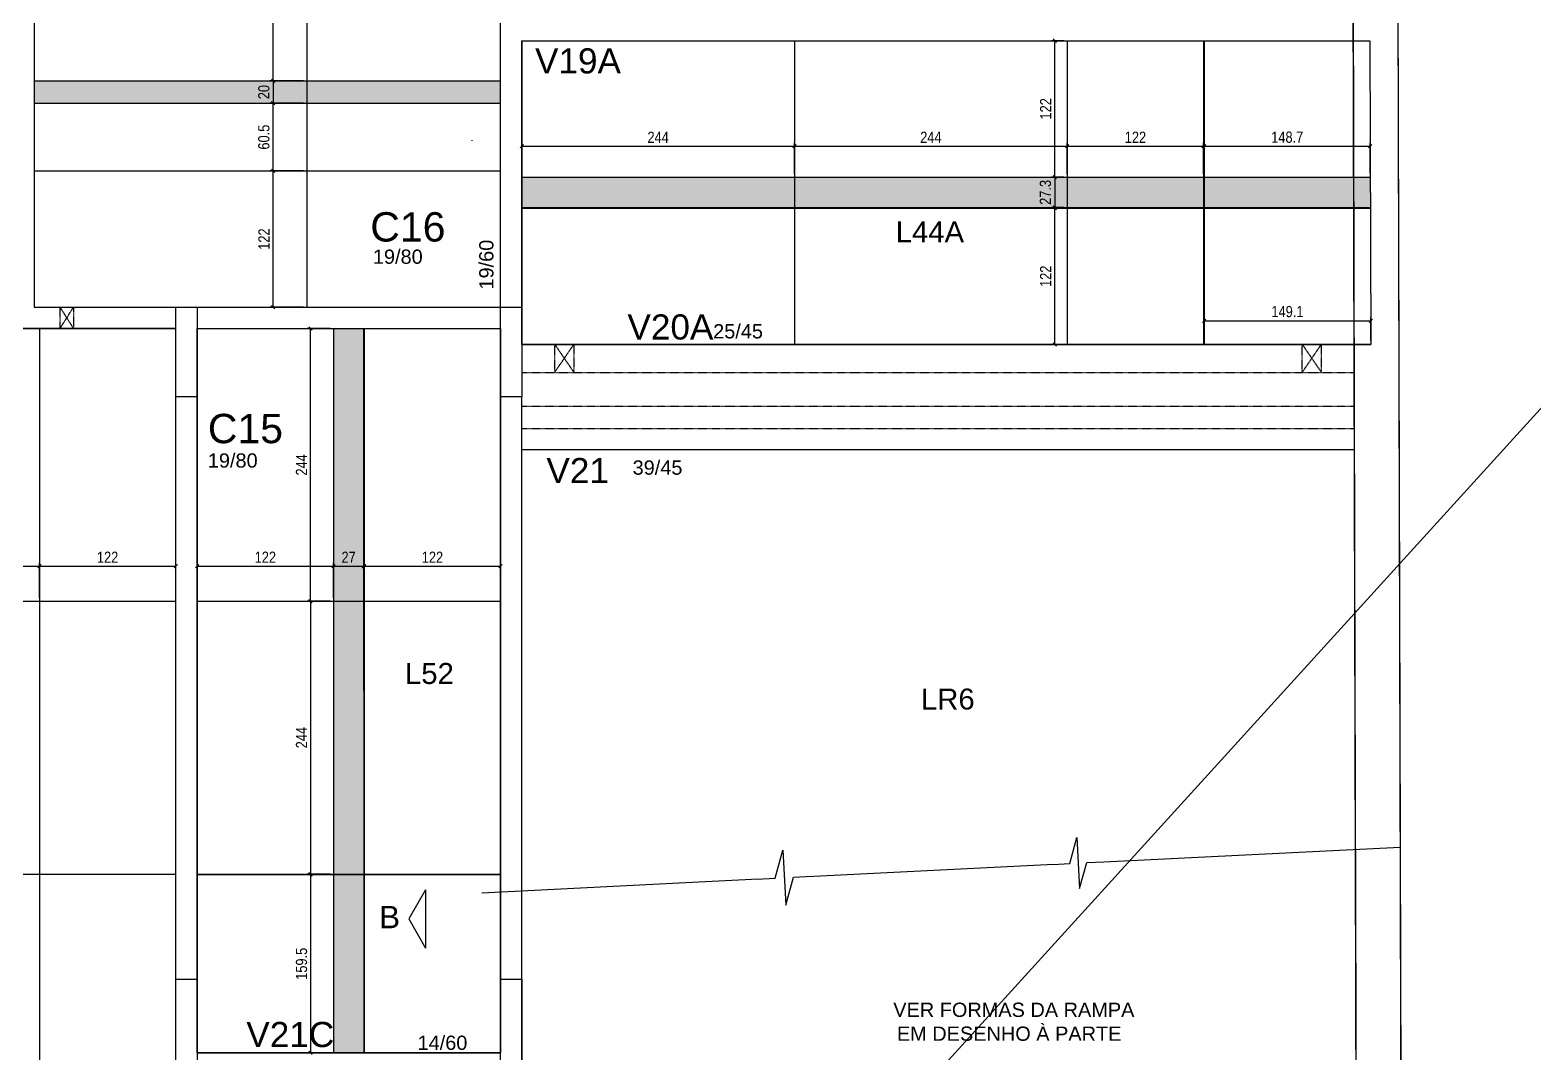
# Model space of a CAD drawing. Extents: x -9338 to -2786, y 930 to 5130.
# Drawn here: x -5477 to -4132, y 3062 to 3977 of the extents above; entities that cross this region are included whole.
import ezdxf

# ---------------------------------------------------------------- set-up
doc = ezdxf.new("R2010")
doc.units = 0
doc.linetypes.add('HIDDEN2', pattern=[0.1875, 0.125, -0.0625])
for name, color, linetype in [('1', 3, 'Continuous'), ('200', 1, 'HIDDEN2'), ('210', 3, 'HIDDEN2'), ('212', 3, 'Continuous'), ('213', 3, 'Continuous'), ('220', 5, 'Continuous'), ('221', 1, 'Continuous'), ('222', 6, 'Continuous'), ('226', 4, 'Continuous'), ('233', 6, 'Continuous'), ('COTA', 2, 'Continuous'), ('Hachura', 7, 'Continuous'), ('Painéis', 200, 'Continuous')]:
    doc.layers.add(name, color=color, linetype=linetype)
doc.styles.add('COTA TECNICA-50', font='techl___.ttf', dxfattribs={"height": 10})
doc.styles.get("Standard").update_dxf_attribs({"font": 'arial.ttf'})
doc.dimstyles.new('COTA PAINEL-50', dxfattribs={"dimtxt": 10, "dimasz": 3, "dimexe": 3, "dimexo": 3, "dimgap": 3, "dimtad": 1, "dimdec": 1, "dimzin": 9, "dimdsep": 46, "dimtxsty": 'COTA TECNICA-50', "dimblk1": 'OBLIQUE', "dimblk2": 'OBLIQUE', "dimsah": 1, "dimcen": 0.9, "dimclrd": 4, "dimclre": 4, "dimclrt": 240, "dimadec": 1, "dimazin": 3, "dimtfac": 1, "dimtdec": 1, "dimtmove": 0, "dimatfit": 3, "dimfxl": 1, "dimtolj": 1, "dimtzin": 12, "dimarcsym": 0})

# ---------------------------------------------------------------- blocks, each defined once
blk = doc.blocks.new('LINCOR', base_point=(1375407.232582, 453114.358858))
blk.add_lwpolyline([(1375407.232582, 453114.358858), (1375407.565916, 453114.358858), (1375407.732582, 453114.858858), (1375407.732582, 453113.858858), (1375407.899249, 453114.358858), (1375408.232582, 453114.358858)])
blk = doc.blocks.new('_Oblique')
at = {"color": 0, "linetype": 'ByBlock', "lineweight": -2}
blk.add_line((-0.5, -0.5), (0.5, 0.5), dxfattribs=at)
blk = doc.blocks.new('*D71')
at = {"layer": 'COTA', "color": 4, "lineweight": -2, "transparency": 16777216}
for p, q in [((-5529.1, 3469.5), (-5529.1, 3500.9)), ((-5468.6, 3469.5), (-5468.6, 3500.9)), ((-5529.1, 3497.9), (-5468.6, 3497.9))]:
    blk.add_line(p, q, dxfattribs=at)
at = {"layer": 'Defpoints', "color": 0, "transparency": 16777216}
for p in [(-5468.6, 3497.9), (-5529.1, 3466.5), (-5468.6, 3466.5)]:
    blk.add_point(p, dxfattribs=at)
at = {"layer": 'COTA', "color": 4, "lineweight": -2, "transparency": 16777216, "xscale": 3, "yscale": 3, "zscale": 3, "rotation": 180}
blk.add_blockref('_Oblique', (-5529.1, 3497.9), dxfattribs=at)
at = {"layer": 'COTA', "color": 4, "lineweight": -2, "transparency": 16777216, "xscale": 3, "yscale": 3, "zscale": 3}
blk.add_blockref('_Oblique', (-5468.6, 3497.9), dxfattribs=at)
at = {"layer": 'COTA', "color": 240, "transparency": 16777216, "insert": (-5498.8, 3506), "char_height": 10, "attachment_point": 5, "style": 'COTA TECNICA-50'}
blk.add_mtext('\\A1;60.5', dxfattribs=at)
blk = doc.blocks.new('*D72')
at = {"layer": 'COTA', "color": 4, "lineweight": -2, "transparency": 16777216}
for p, q in [((-5468.6, 3469.5), (-5468.6, 3500.9)), ((-5346.5, 3469.5), (-5346.5, 3500.9)), ((-5468.6, 3497.9), (-5346.5, 3497.9))]:
    blk.add_line(p, q, dxfattribs=at)
at = {"layer": 'Defpoints', "color": 0, "transparency": 16777216}
for p in [(-5346.5, 3497.9), (-5468.6, 3466.5), (-5346.5, 3466.5)]:
    blk.add_point(p, dxfattribs=at)
at = {"layer": 'COTA', "color": 4, "lineweight": -2, "transparency": 16777216, "xscale": 3, "yscale": 3, "zscale": 3, "rotation": 180}
blk.add_blockref('_Oblique', (-5468.6, 3497.9), dxfattribs=at)
at = {"layer": 'COTA', "color": 4, "lineweight": -2, "transparency": 16777216, "xscale": 3, "yscale": 3, "zscale": 3}
blk.add_blockref('_Oblique', (-5346.5, 3497.9), dxfattribs=at)
at = {"layer": 'COTA', "color": 240, "transparency": 16777216, "insert": (-5407.6, 3505.9), "char_height": 10, "attachment_point": 5, "style": 'COTA TECNICA-50'}
blk.add_mtext('\\A1;122', dxfattribs=at)
blk = doc.blocks.new('*D87')
at = {"layer": 'COTA', "color": 4, "lineweight": -2, "transparency": 16777216}
for p, q in [((-5327.5, 3469.5), (-5327.5, 3500.9)), ((-5205.5, 3469.5), (-5205.5, 3500.9)), ((-5327.5, 3497.9), (-5205.5, 3497.9))]:
    blk.add_line(p, q, dxfattribs=at)
at = {"layer": 'Defpoints', "color": 0, "transparency": 16777216}
for p in [(-5205.5, 3497.9), (-5327.5, 3466.5), (-5205.5, 3466.5)]:
    blk.add_point(p, dxfattribs=at)
at = {"layer": 'COTA', "color": 4, "lineweight": -2, "transparency": 16777216, "xscale": 3, "yscale": 3, "zscale": 3, "rotation": 180}
blk.add_blockref('_Oblique', (-5327.5, 3497.9), dxfattribs=at)
at = {"layer": 'COTA', "color": 4, "lineweight": -2, "transparency": 16777216, "xscale": 3, "yscale": 3, "zscale": 3}
blk.add_blockref('_Oblique', (-5205.5, 3497.9), dxfattribs=at)
at = {"layer": 'COTA', "color": 240, "transparency": 16777216, "insert": (-5266.5, 3505.9), "char_height": 10, "attachment_point": 5, "style": 'COTA TECNICA-50'}
blk.add_mtext('\\A1;122', dxfattribs=at)
blk = doc.blocks.new('*D88')
at = {"layer": 'COTA', "color": 4, "lineweight": -2, "transparency": 16777216}
for p, q in [((-5205.5, 3469.5), (-5205.5, 3500.9)), ((-5178.5, 3469.5), (-5178.5, 3500.9)), ((-5205.5, 3497.9), (-5178.5, 3497.9))]:
    blk.add_line(p, q, dxfattribs=at)
at = {"layer": 'Defpoints', "color": 0, "transparency": 16777216}
for p in [(-5178.5, 3497.9), (-5205.5, 3466.5), (-5178.5, 3466.5)]:
    blk.add_point(p, dxfattribs=at)
at = {"layer": 'COTA', "color": 4, "lineweight": -2, "transparency": 16777216, "xscale": 3, "yscale": 3, "zscale": 3, "rotation": 180}
blk.add_blockref('_Oblique', (-5205.5, 3497.9), dxfattribs=at)
at = {"layer": 'COTA', "color": 4, "lineweight": -2, "transparency": 16777216, "xscale": 3, "yscale": 3, "zscale": 3}
blk.add_blockref('_Oblique', (-5178.5, 3497.9), dxfattribs=at)
at = {"layer": 'COTA', "color": 240, "transparency": 16777216, "insert": (-5192, 3505.9), "char_height": 10, "attachment_point": 5, "style": 'COTA TECNICA-50'}
blk.add_mtext('\\A1;27', dxfattribs=at)
blk = doc.blocks.new('*D89')
at = {"layer": 'COTA', "color": 4, "lineweight": -2, "transparency": 16777216}
for p, q in [((-5178, 3469.5), (-5178, 3500.9)), ((-5056, 3469.5), (-5056, 3500.9)), ((-5178, 3497.9), (-5056, 3497.9))]:
    blk.add_line(p, q, dxfattribs=at)
at = {"layer": 'Defpoints', "color": 0, "transparency": 16777216}
for p in [(-5056, 3497.9), (-5178, 3466.5), (-5056, 3466.5)]:
    blk.add_point(p, dxfattribs=at)
at = {"layer": 'COTA', "color": 4, "lineweight": -2, "transparency": 16777216, "xscale": 3, "yscale": 3, "zscale": 3, "rotation": 180}
blk.add_blockref('_Oblique', (-5178, 3497.9), dxfattribs=at)
at = {"layer": 'COTA', "color": 4, "lineweight": -2, "transparency": 16777216, "xscale": 3, "yscale": 3, "zscale": 3}
blk.add_blockref('_Oblique', (-5056, 3497.9), dxfattribs=at)
at = {"layer": 'COTA', "color": 240, "transparency": 16777216, "insert": (-5117, 3505.9), "char_height": 10, "attachment_point": 5, "style": 'COTA TECNICA-50'}
blk.add_mtext('\\A1;122', dxfattribs=at)
blk = doc.blocks.new('*D90')
at = {"layer": 'COTA', "color": 4, "lineweight": -2, "transparency": 16777216}
for p, q in [((-5208.6, 3710.5), (-5229, 3710.5)), ((-5226, 3466.5), (-5226, 3710.5)), ((-5208.5, 3466.5), (-5229, 3466.5))]:
    blk.add_line(p, q, dxfattribs=at)
at = {"layer": 'Defpoints', "color": 0, "transparency": 16777216}
for p in [(-5226, 3710.5), (-5205.6, 3710.5), (-5205.5, 3466.5)]:
    blk.add_point(p, dxfattribs=at)
at = {"layer": 'COTA', "color": 4, "lineweight": -2, "transparency": 16777216, "xscale": 3, "yscale": 3, "zscale": 3}
for p, rotation in [((-5226, 3710.5), 90), ((-5226, 3466.5), 270)]:
    blk.add_blockref('_Oblique', p, dxfattribs=dict(at, rotation=rotation))
at = {"layer": 'COTA', "color": 240, "transparency": 16777216, "insert": (-5234.1, 3588.5), "char_height": 10, "attachment_point": 5, "rotation": 90, "style": 'COTA TECNICA-50'}
blk.add_mtext('\\A1;244', dxfattribs=at)
blk = doc.blocks.new('*D91')
at = {"layer": 'COTA', "color": 4, "lineweight": -2, "transparency": 16777216}
for p, q in [((-5208.5, 3466.5), (-5229, 3466.5)), ((-5226, 3466.5), (-5226, 3222.5)), ((-5208.5, 3222.5), (-5229, 3222.5))]:
    blk.add_line(p, q, dxfattribs=at)
at = {"layer": 'Defpoints', "color": 0, "transparency": 16777216}
for p in [(-5205.5, 3466.5), (-5226, 3222.5), (-5205.5, 3222.5)]:
    blk.add_point(p, dxfattribs=at)
at = {"layer": 'COTA', "color": 4, "lineweight": -2, "transparency": 16777216, "xscale": 3, "yscale": 3, "zscale": 3}
for p, rotation in [((-5226, 3466.5), 90), ((-5226, 3222.5), 270)]:
    blk.add_blockref('_Oblique', p, dxfattribs=dict(at, rotation=rotation))
at = {"layer": 'COTA', "color": 240, "transparency": 16777216, "insert": (-5234.1, 3344.5), "char_height": 10, "attachment_point": 5, "rotation": 90, "style": 'COTA TECNICA-50'}
blk.add_mtext('\\A1;244', dxfattribs=at)
blk = doc.blocks.new('*D92')
at = {"layer": 'COTA', "color": 4, "lineweight": -2, "transparency": 16777216}
for p, q in [((-5208.5, 3222), (-5229, 3222)), ((-5226, 3222), (-5226, 3062.5)), ((-5208.5, 3062.5), (-5229, 3062.5))]:
    blk.add_line(p, q, dxfattribs=at)
at = {"layer": 'Defpoints', "color": 0, "transparency": 16777216}
for p in [(-5205.5, 3222), (-5226, 3062.5), (-5205.5, 3062.5)]:
    blk.add_point(p, dxfattribs=at)
at = {"layer": 'COTA', "color": 4, "lineweight": -2, "transparency": 16777216, "xscale": 3, "yscale": 3, "zscale": 3}
for p, rotation in [((-5226, 3222), 90), ((-5226, 3062.5), 270)]:
    blk.add_blockref('_Oblique', p, dxfattribs=dict(at, rotation=rotation))
at = {"layer": 'COTA', "color": 240, "transparency": 16777216, "insert": (-5234.1, 3142.2), "char_height": 10, "attachment_point": 5, "rotation": 90, "style": 'COTA TECNICA-50'}
blk.add_mtext('\\A1;159.5', dxfattribs=at)
blk = doc.blocks.new('*D119')
at = {"layer": 'COTA', "color": 4, "lineweight": -2, "transparency": 16777216}
for p, q in [((-5037.1, 3849), (-5037.1, 3876.5)), ((-4793.1, 3849), (-4793.1, 3876.5)), ((-5037.1, 3873.5), (-4793.1, 3873.5))]:
    blk.add_line(p, q, dxfattribs=at)
at = {"layer": 'Defpoints', "color": 0, "transparency": 16777216}
for p in [(-4793.1, 3873.5), (-5037.1, 3846), (-4793.1, 3846)]:
    blk.add_point(p, dxfattribs=at)
at = {"layer": 'COTA', "color": 4, "lineweight": -2, "transparency": 16777216, "xscale": 3, "yscale": 3, "zscale": 3, "rotation": 180}
blk.add_blockref('_Oblique', (-5037.1, 3873.5), dxfattribs=at)
at = {"layer": 'COTA', "color": 4, "lineweight": -2, "transparency": 16777216, "xscale": 3, "yscale": 3, "zscale": 3}
blk.add_blockref('_Oblique', (-4793.1, 3873.5), dxfattribs=at)
at = {"layer": 'COTA', "color": 240, "transparency": 16777216, "insert": (-4915.1, 3881.6), "char_height": 10, "attachment_point": 5, "style": 'COTA TECNICA-50'}
blk.add_mtext('\\A1;244', dxfattribs=at)
blk = doc.blocks.new('*D120')
at = {"layer": 'COTA', "color": 4, "lineweight": -2, "transparency": 16777216}
for p, q in [((-4793.1, 3849), (-4793.1, 3876.5)), ((-4549.1, 3849), (-4549.1, 3876.5)), ((-4793.1, 3873.5), (-4549.1, 3873.5))]:
    blk.add_line(p, q, dxfattribs=at)
at = {"layer": 'Defpoints', "color": 0, "transparency": 16777216}
for p in [(-4549.1, 3873.5), (-4793.1, 3846), (-4549.1, 3846)]:
    blk.add_point(p, dxfattribs=at)
at = {"layer": 'COTA', "color": 4, "lineweight": -2, "transparency": 16777216, "xscale": 3, "yscale": 3, "zscale": 3, "rotation": 180}
blk.add_blockref('_Oblique', (-4793.1, 3873.5), dxfattribs=at)
at = {"layer": 'COTA', "color": 4, "lineweight": -2, "transparency": 16777216, "xscale": 3, "yscale": 3, "zscale": 3}
blk.add_blockref('_Oblique', (-4549.1, 3873.5), dxfattribs=at)
at = {"layer": 'COTA', "color": 240, "transparency": 16777216, "insert": (-4671.1, 3881.6), "char_height": 10, "attachment_point": 5, "style": 'COTA TECNICA-50'}
blk.add_mtext('\\A1;244', dxfattribs=at)
blk = doc.blocks.new('*D121')
at = {"layer": 'COTA', "color": 4, "lineweight": -2, "transparency": 16777216}
for p, q in [((-4549.1, 3849), (-4549.1, 3876.5)), ((-4427.1, 3849), (-4427.1, 3876.5)), ((-4549.1, 3873.5), (-4427.1, 3873.5))]:
    blk.add_line(p, q, dxfattribs=at)
at = {"layer": 'Defpoints', "color": 0, "transparency": 16777216}
for p in [(-4427.1, 3873.5), (-4549.1, 3846), (-4427.1, 3846)]:
    blk.add_point(p, dxfattribs=at)
at = {"layer": 'COTA', "color": 4, "lineweight": -2, "transparency": 16777216, "xscale": 3, "yscale": 3, "zscale": 3, "rotation": 180}
blk.add_blockref('_Oblique', (-4549.1, 3873.5), dxfattribs=at)
at = {"layer": 'COTA', "color": 4, "lineweight": -2, "transparency": 16777216, "xscale": 3, "yscale": 3, "zscale": 3}
blk.add_blockref('_Oblique', (-4427.1, 3873.5), dxfattribs=at)
at = {"layer": 'COTA', "color": 240, "transparency": 16777216, "insert": (-4488.1, 3881.6), "char_height": 10, "attachment_point": 5, "style": 'COTA TECNICA-50'}
blk.add_mtext('\\A1;122', dxfattribs=at)
blk = doc.blocks.new('*D122')
at = {"layer": 'COTA', "color": 4, "lineweight": -2, "transparency": 16777216}
for p, q in [((-4426.6, 3849), (-4426.6, 3876.5)), ((-4278, 3849.4), (-4278, 3876.5)), ((-4426.6, 3873.5), (-4278, 3873.5))]:
    blk.add_line(p, q, dxfattribs=at)
at = {"layer": 'Defpoints', "color": 0, "transparency": 16777216}
for p in [(-4278, 3873.5), (-4426.6, 3846), (-4278, 3846.4)]:
    blk.add_point(p, dxfattribs=at)
at = {"layer": 'COTA', "color": 4, "lineweight": -2, "transparency": 16777216, "xscale": 3, "yscale": 3, "zscale": 3, "rotation": 180}
blk.add_blockref('_Oblique', (-4426.6, 3873.5), dxfattribs=at)
at = {"layer": 'COTA', "color": 4, "lineweight": -2, "transparency": 16777216, "xscale": 3, "yscale": 3, "zscale": 3}
blk.add_blockref('_Oblique', (-4278, 3873.5), dxfattribs=at)
at = {"layer": 'COTA', "color": 240, "transparency": 16777216, "insert": (-4352.3, 3881.6), "char_height": 10, "attachment_point": 5, "style": 'COTA TECNICA-50'}
blk.add_mtext('\\A1;148.7', dxfattribs=at)
blk = doc.blocks.new('*D123')
at = {"layer": 'COTA', "color": 4, "lineweight": -2, "transparency": 16777216}
for p, q in [((-4426.6, 3699.2), (-4426.6, 3720.5)), ((-4426.6, 3717.5), (-4277.6, 3717.5)), ((-4277.6, 3699.6), (-4277.6, 3720.5))]:
    blk.add_line(p, q, dxfattribs=at)
at = {"layer": 'Defpoints', "color": 0, "transparency": 16777216}
for p in [(-4277.6, 3717.5), (-4426.6, 3696.2), (-4277.6, 3696.6)]:
    blk.add_point(p, dxfattribs=at)
at = {"layer": 'COTA', "color": 4, "lineweight": -2, "transparency": 16777216, "xscale": 3, "yscale": 3, "zscale": 3, "rotation": 180}
blk.add_blockref('_Oblique', (-4426.6, 3717.5), dxfattribs=at)
at = {"layer": 'COTA', "color": 4, "lineweight": -2, "transparency": 16777216, "xscale": 3, "yscale": 3, "zscale": 3}
blk.add_blockref('_Oblique', (-4277.6, 3717.5), dxfattribs=at)
at = {"layer": 'COTA', "color": 240, "transparency": 16777216, "insert": (-4352.1, 3725.6), "char_height": 10, "attachment_point": 5, "style": 'COTA TECNICA-50'}
blk.add_mtext('\\A1;149.1', dxfattribs=at)
blk = doc.blocks.new('*D124')
at = {"layer": 'COTA', "color": 4, "lineweight": -2, "transparency": 16777216}
for p, q in [((-4552.1, 3818.2), (-4563.3, 3818.2)), ((-4560.3, 3696.2), (-4560.3, 3818.2)), ((-4552.1, 3696.2), (-4563.3, 3696.2))]:
    blk.add_line(p, q, dxfattribs=at)
at = {"layer": 'Defpoints', "color": 0, "transparency": 16777216}
for p in [(-4560.3, 3818.2), (-4549.1, 3818.2), (-4549.1, 3696.2)]:
    blk.add_point(p, dxfattribs=at)
at = {"layer": 'COTA', "color": 4, "lineweight": -2, "transparency": 16777216, "xscale": 3, "yscale": 3, "zscale": 3}
for p, rotation in [((-4560.3, 3818.2), 90), ((-4560.3, 3696.2), 270)]:
    blk.add_blockref('_Oblique', p, dxfattribs=dict(at, rotation=rotation))
at = {"layer": 'COTA', "color": 240, "transparency": 16777216, "insert": (-4568.4, 3757.2), "char_height": 10, "attachment_point": 5, "rotation": 90, "style": 'COTA TECNICA-50'}
blk.add_mtext('\\A1;122', dxfattribs=at)
blk = doc.blocks.new('*D125')
at = {"layer": 'COTA', "color": 4, "lineweight": -2, "transparency": 16777216}
for p, q in [((-4552.1, 3846), (-4563.3, 3846)), ((-4560.3, 3846), (-4560.3, 3818.7)), ((-4552.1, 3818.7), (-4563.3, 3818.7))]:
    blk.add_line(p, q, dxfattribs=at)
at = {"layer": 'Defpoints', "color": 0, "transparency": 16777216}
for p in [(-4549.1, 3846), (-4560.3, 3818.7), (-4549.1, 3818.7)]:
    blk.add_point(p, dxfattribs=at)
at = {"layer": 'COTA', "color": 4, "lineweight": -2, "transparency": 16777216, "xscale": 3, "yscale": 3, "zscale": 3}
for p, rotation in [((-4560.3, 3846), 90), ((-4560.3, 3818.7), 270)]:
    blk.add_blockref('_Oblique', p, dxfattribs=dict(at, rotation=rotation))
at = {"layer": 'COTA', "color": 240, "transparency": 16777216, "insert": (-4568.6, 3832.3), "char_height": 10, "attachment_point": 5, "rotation": 90, "style": 'COTA TECNICA-50'}
blk.add_mtext('\\A1;27.3', dxfattribs=at)
blk = doc.blocks.new('*D126')
at = {"layer": 'COTA', "color": 4, "lineweight": -2, "transparency": 16777216}
for p, q in [((-4552.1, 3968), (-4563.3, 3968)), ((-4560.3, 3846), (-4560.3, 3968)), ((-4552.1, 3846), (-4563.3, 3846))]:
    blk.add_line(p, q, dxfattribs=at)
at = {"layer": 'Defpoints', "color": 0, "transparency": 16777216}
for p in [(-4560.3, 3968), (-4549.1, 3968), (-4549.1, 3846)]:
    blk.add_point(p, dxfattribs=at)
at = {"layer": 'COTA', "color": 4, "lineweight": -2, "transparency": 16777216, "xscale": 3, "yscale": 3, "zscale": 3}
for p, rotation in [((-4560.3, 3968), 90), ((-4560.3, 3846), 270)]:
    blk.add_blockref('_Oblique', p, dxfattribs=dict(at, rotation=rotation))
at = {"layer": 'COTA', "color": 240, "transparency": 16777216, "insert": (-4568.4, 3907), "char_height": 10, "attachment_point": 5, "rotation": 90, "style": 'COTA TECNICA-50'}
blk.add_mtext('\\A1;122', dxfattribs=at)
blk = doc.blocks.new('*D238')
at = {"layer": 'COTA', "color": 4, "lineweight": -2, "transparency": 16777216}
for p, q in [((-5232.4, 3851.5), (-5262.6, 3851.5)), ((-5259.6, 3729.5), (-5259.6, 3851.5)), ((-5232.4, 3729.5), (-5262.6, 3729.5))]:
    blk.add_line(p, q, dxfattribs=at)
at = {"layer": 'Defpoints', "color": 0, "transparency": 16777216}
for p in [(-5259.6, 3851.5), (-5229.4, 3851.5), (-5229.4, 3729.5)]:
    blk.add_point(p, dxfattribs=at)
at = {"layer": 'COTA', "color": 4, "lineweight": -2, "transparency": 16777216, "xscale": 3, "yscale": 3, "zscale": 3}
for p, rotation in [((-5259.6, 3851.5), 90), ((-5259.6, 3729.5), 270)]:
    blk.add_blockref('_Oblique', p, dxfattribs=dict(at, rotation=rotation))
at = {"layer": 'COTA', "color": 240, "transparency": 16777216, "insert": (-5267.7, 3790.5), "char_height": 10, "attachment_point": 5, "rotation": 90, "style": 'COTA TECNICA-50'}
blk.add_mtext('\\A1;122', dxfattribs=at)
blk = doc.blocks.new('*D239')
at = {"layer": 'COTA', "color": 4, "lineweight": -2, "transparency": 16777216}
for p, q in [((-5232.4, 3912), (-5262.6, 3912)), ((-5259.6, 3851.5), (-5259.6, 3912)), ((-5232.4, 3851.5), (-5262.6, 3851.5))]:
    blk.add_line(p, q, dxfattribs=at)
at = {"layer": 'Defpoints', "color": 0, "transparency": 16777216}
for p in [(-5259.6, 3912), (-5229.4, 3912), (-5229.4, 3851.5)]:
    blk.add_point(p, dxfattribs=at)
at = {"layer": 'COTA', "color": 4, "lineweight": -2, "transparency": 16777216, "xscale": 3, "yscale": 3, "zscale": 3}
for p, rotation in [((-5259.6, 3912), 90), ((-5259.6, 3851.5), 270)]:
    blk.add_blockref('_Oblique', p, dxfattribs=dict(at, rotation=rotation))
at = {"layer": 'COTA', "color": 240, "transparency": 16777216, "insert": (-5267.8, 3881.7), "char_height": 10, "attachment_point": 5, "rotation": 90, "style": 'COTA TECNICA-50'}
blk.add_mtext('\\A1;60.5', dxfattribs=at)
blk = doc.blocks.new('*D240')
at = {"layer": 'COTA', "color": 4, "lineweight": -2, "transparency": 16777216}
for p, q in [((-5232.4, 3932), (-5262.6, 3932)), ((-5259.6, 3932), (-5259.6, 3912)), ((-5232.4, 3912), (-5262.6, 3912))]:
    blk.add_line(p, q, dxfattribs=at)
at = {"layer": 'Defpoints', "color": 0, "transparency": 16777216}
for p in [(-5229.4, 3932), (-5259.6, 3912), (-5229.4, 3912)]:
    blk.add_point(p, dxfattribs=at)
at = {"layer": 'COTA', "color": 4, "lineweight": -2, "transparency": 16777216, "xscale": 3, "yscale": 3, "zscale": 3}
for p, rotation in [((-5259.6, 3932), 90), ((-5259.6, 3912), 270)]:
    blk.add_blockref('_Oblique', p, dxfattribs=dict(at, rotation=rotation))
at = {"layer": 'COTA', "color": 240, "transparency": 16777216, "insert": (-5267.8, 3922), "char_height": 10, "attachment_point": 5, "rotation": 90, "style": 'COTA TECNICA-50'}
blk.add_mtext('\\A1;20', dxfattribs=at)
blk = doc.blocks.new('*D241')
at = {"layer": 'COTA', "color": 4, "lineweight": -2, "transparency": 16777216}
for p, q in [((-5232.4, 4054), (-5262.6, 4054)), ((-5259.6, 3932), (-5259.6, 4054)), ((-5232.4, 3932), (-5262.6, 3932))]:
    blk.add_line(p, q, dxfattribs=at)
at = {"layer": 'Defpoints', "color": 0, "transparency": 16777216}
for p in [(-5259.6, 4054), (-5229.4, 4054), (-5229.4, 3932)]:
    blk.add_point(p, dxfattribs=at)
at = {"layer": 'COTA', "color": 4, "lineweight": -2, "transparency": 16777216, "xscale": 3, "yscale": 3, "zscale": 3}
for p, rotation in [((-5259.6, 4054), 90), ((-5259.6, 3932), 270)]:
    blk.add_blockref('_Oblique', p, dxfattribs=dict(at, rotation=rotation))
at = {"layer": 'COTA', "color": 240, "transparency": 16777216, "insert": (-5267.7, 3993), "char_height": 10, "attachment_point": 5, "rotation": 90, "style": 'COTA TECNICA-50'}
blk.add_mtext('\\A1;122', dxfattribs=at)

msp = doc.modelspace()

# ---------------------------------------------------------------- hatches: boundary and pattern name
at = {"layer": 'Hachura', "true_color": 0x939598}
h = msp.add_hatch(color=252, dxfattribs=at)
h.dxf.hatch_style = 1
h.paths.add_polyline_path([(-4901.36, 4276.48), (-4984.86, 4276.48), (-4984.86, 4256.48), (-4901.36, 4256.48)])
h.paths.add_polyline_path([(-4985.36, 4276.48), (-5229.36, 4276.48), (-5229.36, 4256.48), (-4985.36, 4256.48)])
h.paths.add_polyline_path([(-5229.36, 4276.48), (-5473.36, 4276.48), (-5473.36, 4256.48), (-5229.36, 4256.48)])
h.paths.add_polyline_path([(-5229.36, 4134.48), (-5473.36, 4134.48), (-5473.36, 4114.48), (-5229.36, 4114.48)])
h.paths.add_polyline_path([(-4985.36, 4134.48), (-5229.36, 4134.48), (-5229.36, 4114.48), (-4985.36, 4114.48)])
h.paths.add_polyline_path([(-4901.36, 4134.48), (-4984.86, 4134.48), (-4984.86, 4114.48), (-4901.36, 4114.48)])
h.paths.add_polyline_path([(-5229.36, 3931.98), (-5473.36, 3931.98), (-5473.36, 3911.98), (-5229.36, 3911.98)])
h.paths.add_polyline_path([(-5056.15, 3931.98), (-5229.36, 3931.98), (-5229.36, 3911.98), (-5056.15, 3911.98)])
h = msp.add_hatch(color=252, dxfattribs=at)
h.dxf.hatch_style = 1
h.paths.add_polyline_path([(-4277.98, 3845.98), (-4426.65, 3845.98), (-4426.65, 3818.68), (-4277.91, 3818.68)])
h.paths.add_polyline_path([(-4427.15, 3845.98), (-4549.15, 3845.98), (-4549.15, 3818.68), (-4427.15, 3818.68)])
h.paths.add_polyline_path([(-4549.15, 3845.98), (-4793.15, 3845.98), (-4793.15, 3818.68), (-4549.15, 3818.68)])
h.paths.add_polyline_path([(-4793.15, 3845.98), (-5037.15, 3845.98), (-5037.15, 3818.68), (-4793.15, 3818.68)])
h = msp.add_hatch(color=252, dxfattribs=at)
h.dxf.hatch_style = 1
h.paths.add_polyline_path([(-5178.53, 3221.98), (-5205.53, 3221.98), (-5205.52, 3062.48), (-5178.52, 3062.48)])
h.paths.add_polyline_path([(-5178.57, 3710.48), (-5205.57, 3710.48), (-5205.53, 3222.48), (-5178.53, 3222.48)])

# ---------------------------------------------------------------- linework, layer by layer
at = {"layer": '1'}
for p, q in [((-5473.36, 4346.27), (-5473.36, 3729.48)), ((-5056.15, 3729.48), (-5056.15, 3986.98)), ((-5037.15, 3729.48), (-5037.15, 3967.98)), ((-5037.15, 3967.98), (-4882.36, 3967.98)), ((-4882.36, 3967.98), (-4278.31, 3967.98)), ((-5473.36, 3729.48), (-5346.55, 3729.48)), ((-5327.55, 3729.48), (-5056.15, 3729.48)), ((-5847.55, 3710.48), (-5346.55, 3710.48)), ((-5327.55, 3710.48), (-5056.15, 3710.48)), ((-5037.05, 3696.18), (-4277.58, 3696.18)), ((-5346.55, 3128.48), (-5346.55, 3649.48)), ((-5327.55, 3649.48), (-5327.55, 3128.48)), ((-5056.05, 3128.48), (-5056.05, 3649.48)), ((-5037.05, 3128.48), (-5037.05, 3649.48)), ((-5037.05, 3602.14), (-4292.33, 3602.14)), ((-5327.55, 3062.48), (-5056.05, 3062.48))]:
    msp.add_line(p, q, dxfattribs=at)
at = {"layer": '200'}
for p, q in [((-5450.17, 3710.48), (-5438.17, 3729.48)), ((-5450.17, 3729.48), (-5438.17, 3710.48)), ((-5007.55, 3671.39), (-4990.55, 3696.18)), ((-5007.55, 3696.18), (-4990.55, 3671.39)), ((-4338.83, 3671.39), (-4321.83, 3696.18)), ((-4338.83, 3696.18), (-4321.83, 3671.39))]:
    msp.add_line(p, q, dxfattribs=at)
at = {"layer": '210'}
for p, q in [((-5450.17, 3710.48), (-5450.17, 3729.48)), ((-5438.17, 3729.48), (-5438.17, 3710.48)), ((-5007.55, 3671.39), (-5007.55, 3696.18)), ((-4990.55, 3696.18), (-4990.55, 3671.39)), ((-4338.83, 3671.39), (-4338.83, 3696.18)), ((-4321.83, 3696.18), (-4321.83, 3671.39)), ((-5037.05, 3671.18), (-4292.51, 3671.18)), ((-5037.05, 3641.18), (-4292.05, 3641.18)), ((-5037.05, 3621.14), (-4292.05, 3621.14))]:
    msp.add_line(p, q, dxfattribs=at)
at = {"layer": '220'}
for p, q in [((-4294.63, 4459.48), (-4290.13, 2786.44)), ((-4254.63, 4459.59), (-4250.02, 2746.42)), ((-5056.05, 3435.51), (-5056.05, 3435.51))]:
    msp.add_line(p, q, dxfattribs=at)
for points in [[(-4706.03, 1497.44), (-4706.03, 2097.44), (-4435.03, 2097.44), (-4435.06, 2786.44), (-4290.13, 2786.44), (-4294.63, 4459.48)], [(-4254.63, 4459.59), (-4250.02, 2746.42)]]:
    msp.add_lwpolyline(points, dxfattribs=at)
at = {"layer": '221'}
for p, q in [((-4761.76, 2938.86), (-4014.98, 3760.8)), ((-4516.5, 3233.44), (-4251.37, 3246.62)), ((-4781.62, 3220.27), (-4561.02, 3231.23)), ((-5072.71, 3205.81), (-4825.6, 3218.09))]:
    msp.add_line(p, q, dxfattribs=at)
at = {"layer": '222'}
for points in [[(-5346.55, 3649.48), (-5346.55, 3729.48), (-5327.55, 3729.48), (-5327.55, 3649.48), (-5346.55, 3649.48)], [(-5056.05, 3649.48), (-5056.05, 3729.48), (-5037.05, 3729.48), (-5037.05, 3649.48), (-5056.05, 3649.48)], [(-5346.55, 3048.48), (-5346.55, 3128.48), (-5327.55, 3128.48), (-5327.55, 3048.48), (-5346.55, 3048.48)], [(-5056.05, 3048.48), (-5056.05, 3128.48), (-5037.05, 3128.48), (-5037.05, 3048.48), (-5056.05, 3048.48)]]:
    msp.add_lwpolyline(points, dxfattribs=at)
at = {"layer": '226'}
for p, q in [((-5123.15, 3208.28), (-5138.15, 3182.3)), ((-5123.15, 3208.28), (-5123.15, 3156.32)), ((-5138.15, 3182.3), (-5123.15, 3156.32))]:
    msp.add_line(p, q, dxfattribs=at)
at = {"layer": 'Painéis'}
for p, q in [((-5229.36, 4366.98), (-5229.36, 3729.48)), ((-5473.36, 4346.27), (-5473.36, 3729.48)), ((-5473.36, 4346.27), (-5473.36, 3729.48)), ((-5056.15, 3729.48), (-5056.15, 3986.98)), ((-5037.15, 3967.98), (-5037.15, 3729.48)), ((-4793.15, 3967.98), (-4793.15, 3696.18)), ((-4549.15, 3967.98), (-4549.15, 3696.18)), ((-4427.15, 3967.98), (-4427.15, 3696.18)), ((-4426.65, 3967.98), (-4426.65, 3696.18)), ((-4278.31, 3967.98), (-4277.58, 3696.18)), ((-5473.36, 3931.98), (-5056.15, 3931.98)), ((-5473.36, 3911.98), (-5056.15, 3911.98)), ((-5081.86, 3878.98), (-5081.86, 3878.48)), ((-5473.36, 3851.48), (-5056.15, 3851.48)), ((-5037.15, 3845.98), (-4277.98, 3845.98)), ((-5037.05, 3818.68), (-4277.91, 3818.68)), ((-5037.05, 3818.18), (-4277.91, 3818.18)), ((-5473.36, 3729.48), (-5056.15, 3729.48)), ((-5468.6, 3710.47), (-5468.52, 2765.86)), ((-5205.57, 3710.49), (-5205.52, 3062.49)), ((-5178.57, 3710.47), (-5178.52, 3062.47)), ((-5178.07, 3710.47), (-5178.02, 3062.47)), ((-5847.55, 3466.48), (-5346.55, 3466.48)), ((-5327.55, 3466.48), (-5056.05, 3466.48)), ((-5847.55, 3222.48), (-5346.55, 3222.48)), ((-5327.55, 3222.48), (-5056.05, 3222.48)), ((-5327.55, 3221.98), (-5056.05, 3221.98))]:
    msp.add_line(p, q, dxfattribs=at)
for points in [[(-5037.15, 3967.98), (-4278.31, 3967.98), (-4277.58, 3696.18), (-5037.05, 3696.18), (-5037.05, 3729.48), (-5037.15, 3729.48), (-5037.15, 3967.98)], [(-5327.55, 3710.48), (-5056.15, 3710.48), (-5056.15, 3062.48), (-5327.55, 3062.48), (-5327.55, 3710.48)], [(-5037.05, 2305.49), (-5037.05, 3602.14), (-4292.33, 3602.14), (-4290.13, 2786.44), (-4435.03, 2786.44), (-4435.03, 2305.49), (-5037.05, 2305.49)]]:
    msp.add_lwpolyline(points, dxfattribs=at)
msp.add_lwpolyline([(-5847.55, 2765.44), (-5346.55, 2765.44), (-5346.55, 3710.48), (-5847.55, 3710.48)], close=True, dxfattribs=at)

# ---------------------------------------------------------------- block references
at = {"layer": '221', "rotation": 2.844121}
for p, xscale, yscale in [((-4562.07, 3231.18), 45.63264699999995, 45.63264699999995), ((-4826.89, 3218.02), 49.426278, 49.426278)]:
    msp.add_blockref('LINCOR', p, dxfattribs=dict(at, xscale=xscale, yscale=yscale))

# ---------------------------------------------------------------- texts
at = {"layer": '212'}
msp.add_text('19/60', height=12.75, rotation=90, dxfattribs=at).set_placement((-5062.42, 3745.36))
for s, p in [('25/45', (-4865.87, 3701.65)), ('39/45', (-4937.92, 3579.73)), ('VER FORMAS DA RAMPA', (-4704.74, 3094.69)), ('EM DESENHO À PARTE', (-4701.49, 3073.31)), ('14/60', (-5130.31, 3065.19))]:
    msp.add_text(s, height=12.75, dxfattribs=at).set_placement(p)
at = {"layer": '213'}
for p in [(-5170.27, 3768.38), (-5317.94, 3586.06)]:
    msp.add_text('19/80', height=12.75, dxfattribs=at).set_placement(p)
at = {"layer": '220'}
for s, p in [('C16', (-5172.61, 3788.31)), ('C15', (-5317.94, 3607.92))]:
    msp.add_text(s, height=26.25, dxfattribs=at).set_placement(p)
at = {"layer": '226'}
for s, p in [('L44A', (-4702.55, 3787.55)), ('L52', (-5141.55, 3392.55)), ('LR6', (-4679.97, 3369.67))]:
    msp.add_text(s, height=18.75, dxfattribs=at).set_placement(p)
at = {"layer": '233'}
for s, height, p in [('V19A', 22.5, (-5025.22, 3938.69)), ('V20A', 22.5, (-4942.54, 3700.66)), ('V21', 22.5, (-5015.03, 3572.17)), ('B', 20.02, (-5164.62, 3174)), ('V21C', 22.5, (-5283.48, 3067.69))]:
    msp.add_text(s, height=height, dxfattribs=at).set_placement(p)

# ---------------------------------------------------------------- dimensions: what is measured, and where the dimension line sits
at = {"layer": 'COTA'}
for base, p1, p2, picture, middle in [((-5259.65, 4053.98), (-5229.36, 3931.98), (-5229.36, 4053.98), '*D241', (-5267.71, 3992.98)), ((-4560.34, 3967.98), (-4549.15, 3845.98), (-4549.15, 3967.98), '*D126', (-4568.39, 3906.98)), ((-5259.65, 3911.98), (-5229.36, 3851.48), (-5229.36, 3911.98), '*D239', (-5267.76, 3881.73)), ((-5259.65, 3851.48), (-5229.36, 3729.48), (-5229.36, 3851.48), '*D238', (-5267.71, 3790.48)), ((-4560.34, 3818.18), (-4549.15, 3696.18), (-4549.15, 3818.18), '*D124', (-4568.39, 3757.18)), ((-5225.99, 3710.49), (-5205.55, 3466.48), (-5205.57, 3710.49), '*D90', (-5234.06, 3588.48)), ((-5225.99, 3222.48), (-5205.55, 3466.48), (-5205.53, 3222.48), '*D91', (-5234.06, 3344.48)), ((-5225.99, 3062.48), (-5205.53, 3221.98), (-5205.53, 3062.48), '*D92', (-5234.13, 3142.23))]:
    dim = msp.add_linear_dim(base=base, p1=p1, p2=p2, angle=90, dimstyle='COTA PAINEL-50', dxfattribs=at)
    dim.commit()
    dim.dimension.update_dxf_attribs({"geometry": picture, "text_midpoint": middle})
for base, p1, p2, picture, middle in [((-5259.65, 3911.98), (-5229.36, 3931.98), (-5229.36, 3911.98), '*D240', (-5259.65, 3921.98)), ((-4560.34, 3818.68), (-4549.15, 3845.98), (-4549.15, 3818.68), '*D125', (-4560.34, 3832.33))]:
    dim = msp.add_linear_dim(base=base, p1=p1, p2=p2, angle=90, dimstyle='COTA PAINEL-50', dxfattribs=at)
    dim.commit()
    dim.dimension.update_dxf_attribs({"geometry": picture, "text_midpoint": middle, "dimtype": 160})
for base, p1, p2, picture, middle in [((-4793.15, 3873.55), (-5037.15, 3845.98), (-4793.15, 3845.98), '*D119', (-4915.15, 3881.62)), ((-4549.15, 3873.55), (-4793.15, 3845.98), (-4549.15, 3845.98), '*D120', (-4671.15, 3881.62)), ((-4427.15, 3873.55), (-4549.15, 3845.98), (-4427.15, 3845.98), '*D121', (-4488.15, 3881.61)), ((-4277.98, 3873.55), (-4426.65, 3845.98), (-4277.98, 3846.38), '*D122', (-4352.32, 3881.64)), ((-4277.58, 3717.48), (-4426.65, 3696.18), (-4277.58, 3696.58), '*D123', (-4352.11, 3725.58)), ((-5468.58, 3497.86), (-5529.08, 3466.48), (-5468.58, 3466.48), '*D71', (-5498.83, 3505.97)), ((-5346.55, 3497.86), (-5468.58, 3466.48), (-5346.55, 3466.48), '*D72', (-5407.56, 3505.91)), ((-5205.55, 3497.86), (-5327.55, 3466.48), (-5205.55, 3466.49), '*D87', (-5266.55, 3505.92)), ((-5056.05, 3497.86), (-5178.05, 3466.48), (-5056.05, 3466.48), '*D89', (-5117.05, 3505.92))]:
    dim = msp.add_linear_dim(base=base, p1=p1, p2=p2, dimstyle='COTA PAINEL-50', dxfattribs=at)
    dim.commit()
    dim.dimension.update_dxf_attribs({"geometry": picture, "text_midpoint": middle})
dim = msp.add_linear_dim(base=(-5178.55, 3497.86), p1=(-5205.55, 3466.48), p2=(-5178.55, 3466.48), dimstyle='COTA PAINEL-50', dxfattribs=at)
dim.commit()
dim.dimension.update_dxf_attribs({"geometry": '*D88', "text_midpoint": (-5192.05, 3497.86), "dimtype": 160})

doc.saveas('drawing.dxf')
